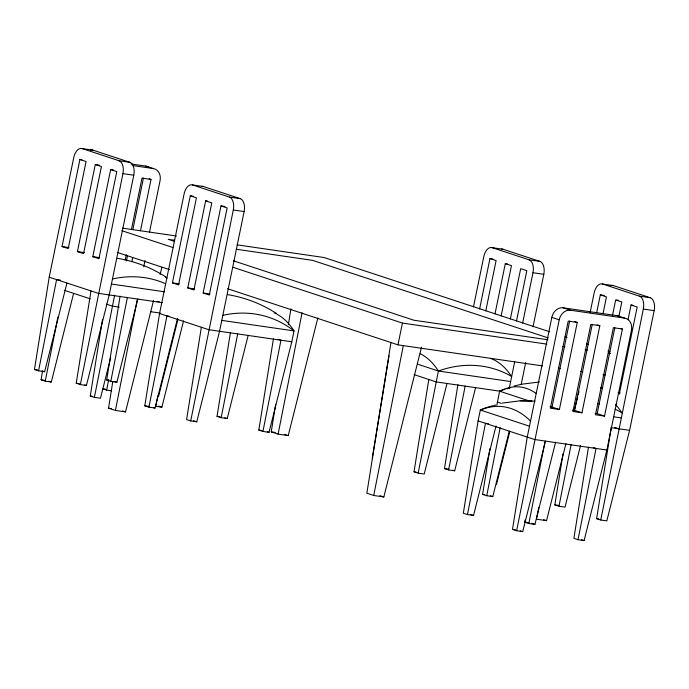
<?xml version="1.0" encoding="UTF-8"?>
<svg xmlns="http://www.w3.org/2000/svg" width="689" height="689" viewBox="0 0 689 689"><rect width="100%" height="100%" fill="white"/><g stroke="black" fill="none" stroke-linecap="round" stroke-linejoin="round"><path stroke-width="1.03" d="M66.893 283.257L44.647 371.716L38.575 370.828L34.45 369.468L49.212 277.167L73.783 157.454A11.145 6.408 -81.7 0 1 82.163 148.591L92.998 150.168L129.868 162.311A11.145 6.408 -81.7 0 1 133.778 175.213L109.198 294.935L86.426 385.47L80.363 384.583L76.229 383.222L90.991 290.922M73.559 293.592L51.305 382.05L45.241 381.163L41.107 379.803L42.468 371.319M110.671 357.651L100.465 398.233L94.393 397.355L90.268 395.994L102.48 319.601M137.817 298.983L116.88 382.24L110.808 381.353L106.683 379.992L120.084 296.184M153.535 300.55L125.527 411.901L115.416 410.429L108.535 408.164L112.772 381.637M131.943 261.751L132.624 257.514M177.512 318.551L154.999 408.052L148.936 407.165L144.802 405.804L159.564 313.504L184.144 193.79A11.145 6.408 -81.7 0 1 192.515 184.928L203.35 186.504L240.22 198.647A11.145 6.408 -81.7 0 1 244.13 211.557L219.558 331.271L196.787 421.806L190.715 420.919L186.59 419.567L201.352 327.266M248.178 335.319L227.232 418.576L221.169 417.689L217.035 416.328L230.445 332.52M276.694 314.063A94.755 54.44 -81.7 0 1 294.022 330.909L291.791 341.796L269.02 432.33L262.948 431.452L258.823 430.091L273.412 338.85M317.81 318.017L288.235 435.612L278.115 434.139L271.233 431.874L275.652 404.288M288.372 324.717L290.913 308.81M372.249 458.021L389.044 355.825M390.939 342.571L366.849 493.221L373.731 495.486L383.842 496.958L421.53 347.101M446.997 383.48L424.226 474.023L418.163 473.136L414.029 471.776L428.791 379.475M475.617 387.537L454.68 470.794L448.608 469.907L444.483 468.546L457.884 384.729M493.057 405.7A94.755 77.168 -71.8 0 0 480.336 410.015L478.097 420.901L463.335 513.202L467.469 514.562L473.532 515.45L496.046 425.948M509.292 431.038L492.799 496.597L486.735 495.718L482.601 494.357L489.896 448.737M496.855 405.235L499.603 391.171A123.512 100.594 -71.8 0 1 505.046 389.371M555.61 442.183L534.931 524.398L528.868 523.511L524.734 522.15L525.078 520.031M580.474 445.731L565.032 507.13L558.968 506.243L554.834 504.882L562.982 453.956M588.484 447.092L573.894 538.333L578.019 539.694L584.091 540.581L606.863 450.046L631.434 330.324A11.145 9.078 -71.8 0 0 624.639 318.129L617.266 315.7L563.094 307.802A11.145 9.078 -71.8 0 0 551.829 317.371L527.257 437.084L512.495 529.385L516.621 530.745L522.693 531.632L545.464 441.098M590.077 312.797L594.168 292.868A11.145 6.408 -81.7 0 1 602.548 284.006L613.382 285.591L650.252 297.726A11.145 6.408 -81.7 0 1 654.162 310.636L629.591 430.349L606.82 520.884L600.748 520.006L596.622 518.645L611.212 427.404M38.575 370.828L56.584 279.596L60.52 280.165M45.241 381.163L57.867 317.198M80.363 384.583L122.943 173.637A11.145 6.408 -81.7 0 0 119.033 160.735L82.163 148.591M94.393 397.355L114.632 295.236M111.696 390.852L106.64 390.112L108.707 379.63M110.808 381.353L127.37 297.459M115.416 410.429L137.292 299.551M143.751 266.824L145.009 260.485M148.936 407.165L166.936 315.932L168.908 316.217M157.867 395.813L155.792 406.303L161.863 407.182L183.584 320.807M190.715 420.919L233.295 209.973A11.145 6.408 -81.7 0 0 229.385 197.071L192.515 184.928M221.169 417.689L237.722 333.803M262.948 431.452L280.957 340.22L278.192 339.307M278.115 434.139L302.083 312.711M373.731 495.486L403.323 345.542M418.163 473.136L438.402 371.018A94.755 54.44 -81.7 0 0 420.256 353.758M448.608 469.907L465.17 386.012M467.469 514.562L485.469 423.33L488.423 423.761M486.735 495.718L500.188 427.55M516.621 530.745L559.201 319.799A11.145 9.078 -71.8 0 1 570.466 310.231L624.639 318.129M528.868 523.511L545.008 441.718M538.729 507.586L536.438 519.196L546.549 520.669L565.919 443.664M558.968 506.243L571.172 444.371M578.019 539.694L596.028 448.461L593.263 447.549M600.748 520.006L643.328 309.051A11.145 6.408 -81.7 0 0 639.418 296.149L602.548 284.006M79.933 159.478L86.073 161.502L68.202 248.565L62.053 246.541L79.933 159.478L81.896 159.762M95.289 164.533L101.438 166.557L83.558 253.621L77.418 251.597L95.289 164.533L99.233 165.11M110.653 169.589L116.794 171.613L98.923 258.676L92.782 256.652L110.653 169.589L113.607 170.019M125.2 259.934L126.276 254.689M131.444 229.515L141.994 178.115L151.02 179.433L140.47 230.832M126.423 260.924L127.499 255.679M132.882 229.454L143.433 178.046M149.504 232.141L160.055 180.742A11.145 9.078 -71.8 0 0 153.259 168.547L145.879 166.118L131.013 163.948M190.285 195.814L196.425 197.838L178.554 284.901L172.414 282.878L190.285 195.814L193.239 196.244M205.649 200.869L211.79 202.893L193.919 289.957L187.77 287.933L205.649 200.869L207.613 201.154M221.005 205.925L227.155 207.949L209.275 295.021L203.134 292.997L221.005 205.925L224.95 206.502M542.432 365.902L397.966 344.844L402.436 323.081L233.028 267.298M473.481 306.881L483.816 256.532A11.145 6.408 -81.7 0 1 492.196 247.67L503.03 249.246L539.9 261.389A11.145 6.408 -81.7 0 1 543.81 274.3L533.028 326.801M479.622 308.905L489.957 258.556L492.919 258.986M485.771 310.928L496.106 260.58L489.957 258.556M494.986 313.96L505.321 263.611L507.293 263.896M501.127 315.984L511.471 265.635L505.321 263.611M510.351 319.024L520.686 268.667L526.827 270.691L516.492 321.048M509.214 388.475L514.674 361.871M522.641 323.063L532.976 272.715A11.145 6.408 -81.7 0 0 529.066 259.813L492.196 247.67M521.177 384.557L525.698 362.509M574.497 321.522L577.261 322.435L559.39 409.499L552.018 407.07L569.674 321.048M597.07 324.812L599.835 325.725L581.964 412.789L574.592 410.36L592.247 324.338M596.657 312.72L600.317 294.892L604.253 295.469M603.013 313.702L606.458 296.916L600.317 294.892M612.443 315.683L615.682 299.948L621.822 301.971L618.808 316.656M620.565 328.403L622.408 329.015L604.537 416.078L597.156 413.65L614.821 327.628M628.024 319.696L631.038 305.003L633.01 305.296M619.308 394.099L637.187 307.027L631.038 305.003M160.081 274.532L161.906 267.246M158.659 395.994L178.029 318.99M496.459 484.548L509.808 431.478M574.032 411.402L577.692 396.83M578.217 394.754L579.001 391.628M112.462 279.062L115.201 278.416A123.512 100.594 -71.8 0 1 165.059 283.489M222.814 315.398L225.553 314.752A123.512 100.594 -71.8 0 1 294.022 330.909L221.789 320.385M514.149 385.995L521.814 384.186L539.487 381.99M502.367 403.074L520.161 400.8L535.103 401.205M520.161 400.8L525.629 400.852M526.448 400.843L531.951 400.895M119.033 160.735L129.868 162.311M133.072 165.601L153.259 168.547M122.943 173.637L133.778 175.213M229.385 197.071L240.22 198.647M233.295 209.973L244.13 211.557M529.066 259.813L539.9 261.389M532.976 272.715L543.81 274.3M639.418 296.149L650.252 297.726M122.366 228.128L176.548 236.026M237.094 244.853L324.2 257.548L549.736 331.814M616.664 300.094L618.636 300.378M174.567 240.246L168.194 239.324L174.308 241.331M236.181 249.229L312.66 260.373L548.237 337.946M643.328 309.051L654.162 310.636M62.053 246.541L68.952 247.549M577.261 322.435L568.236 321.117L550.356 408.181L559.39 409.499M599.835 325.725L590.8 324.407L572.929 411.471L581.964 412.789M622.408 329.015L613.374 327.697L595.503 414.761L604.537 416.078M77.418 251.597L84.316 252.605M92.782 256.652L99.672 257.66M172.414 282.878L179.304 283.885M547.815 339.755L413.977 320.247L233.459 260.812M187.77 287.933L194.668 288.941M203.134 292.997L210.033 293.996M402.436 323.081L546.902 344.138M562.835 346.455L564.963 346.765M585.142 349.711L587.269 350.021M608.508 353.113L610.635 353.423M111.437 284.049L164.55 291.791M157.126 301.429L159.245 301.739M162.311 302.669L98.363 293.35L49.212 277.167M558.366 368.219L560.493 368.529M580.672 371.474L582.799 371.784M602.978 374.721L605.106 375.031M119.292 307.122L112.402 306.123L106.382 304.133M150.641 311.695L160.201 313.082M291.791 341.796L208.724 329.686L159.564 313.504M600.756 387.442L602.729 387.735M618.093 392.79L620.066 393.074M417.336 364.085L438.402 371.018L510.635 381.551M500.963 391.352L436.163 381.904L414.098 374.635M550.011 406.777L552.018 407.07M572.585 410.067L574.592 410.36M595.15 413.357L597.156 413.65M613.554 416.802L620.987 417.887M611.315 427.688L629.591 430.349M529.488 426.207L480.336 410.015L482.455 410.325M606.863 450.046L534.63 439.513L478.097 420.901M34.45 369.468L37.482 369.907M106.683 379.992L108.707 380.294M76.229 383.222L79.269 383.67M41.107 379.803L44.148 380.25M105.546 389.199L102.506 388.751L106.64 390.112M90.268 395.994L92.292 396.287M144.802 405.804L148.85 406.398M217.035 416.328L220.075 416.776M108.535 408.164L111.566 408.603M258.823 430.091L261.854 430.53M271.233 431.874L275.281 432.468M444.483 468.546L448.53 469.14M414.029 471.776L416.053 472.068M482.601 494.357L484.625 494.65M554.834 504.882L558.882 505.476M596.622 518.645L598.646 518.938M524.734 522.15L528.782 522.736M513.503 529.531L515.527 529.832M117.535 258.366C134.76 261.14 151.313 267.582 165.963 277.047M227.895 294.703C245.112 297.484 261.674 303.918 276.323 313.383M563.094 307.802L570.466 310.231M149.177 178.821L151.02 179.433M551.829 317.371L559.201 319.799M565.049 336.852L567.09 337.524M586.477 343.906L588.518 344.578M607.905 350.968L609.946 351.64M600.438 387.881L602.195 388.458M121.789 230.669L172.81 247.472M117.319 252.432L169.365 269.571M227.534 288.725L397.966 344.844M614.743 427.447L618.756 428.773M530.702 401.411L499.603 391.171A94.755 54.44 -81.7 0 1 536.214 393.505M497.363 402.057L501.377 403.375M64.249 290.267L90.328 298.854M453.026 470.242L454.68 470.794M490.327 495.787L492.799 496.597M284.299 434.32L288.235 435.612M543.595 519.704L546.549 520.669M114.4 381.422L116.88 382.24M224.76 417.758L227.232 418.576M267.366 431.788L269.02 432.33M531.632 523.304L534.931 524.398M581.611 539.763L584.091 540.581M158.556 406.097L161.863 407.182M42.167 370.897L44.647 371.716M84.781 384.927L86.426 385.47M153.354 407.509L154.999 408.052M193.48 420.721L196.787 421.806M470.234 514.356L473.532 515.45M520.212 530.814L522.693 531.632M48.833 381.232L51.305 382.05M122.582 410.928L125.527 411.901M379.915 495.667L383.842 496.958M530.513 421.212L528.997 419.635A123.512 70.958 -81.7 0 0 480.336 410.015M145.879 166.118A11.145 9.078 -71.8 0 1 149.168 167.453M90.474 150.228A11.145 6.408 -81.7 0 1 92.998 150.168M165.524 277.314A94.755 54.44 -81.7 0 1 167.16 278.167M201.688 186.357A11.145 6.408 -81.7 0 1 203.35 186.504M274.213 312.892A94.755 54.44 -81.7 0 1 275.876 313.65M490.947 358.487A96.977 55.714 -81.7 0 1 508.465 372.112L511.66 376.556L509.335 375.178A123.512 100.594 -71.8 0 0 438.402 371.018M501.359 249.099A11.145 6.408 -81.7 0 1 503.03 249.246M506.871 388.846A123.512 100.594 -71.8 0 1 510.006 388.028M615.088 409.214A123.512 100.594 -71.8 0 1 619.687 411.514L622.012 412.892L618.825 408.439A96.977 55.714 -81.7 0 0 615.38 404.503M597.587 403.427A123.512 100.594 -71.8 0 1 599.594 403.875M610.867 285.642A11.145 6.408 -81.7 0 1 613.382 285.591M617.266 315.7A11.145 9.078 -71.8 0 1 620.548 317.035M493.97 405.485A94.755 77.168 -71.8 0 1 495.813 405.089"/></g></svg>
